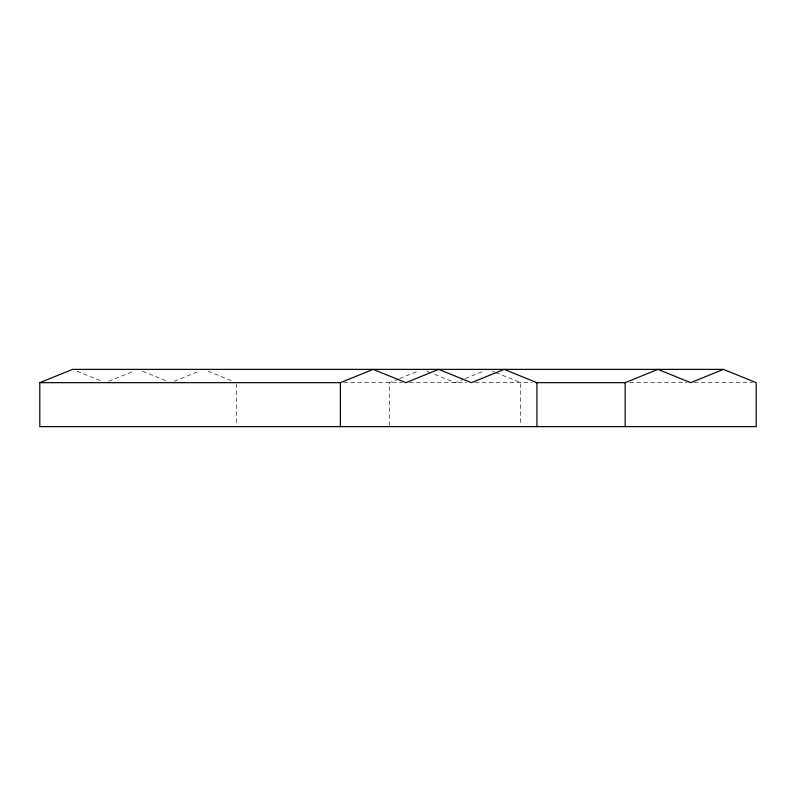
<?xml version="1.0" encoding="UTF-8"?>
<svg xmlns="http://www.w3.org/2000/svg" width="796" height="796" viewBox="0 0 796 796"><rect width="100%" height="100%" fill="white"/><g stroke="black" fill="none" stroke-linecap="round" stroke-linejoin="round"><path stroke-width="0.6" stroke-dasharray="3.98 2.98" d="M108.704 381.294L133.559 371.215M174.225 381.294L199.08 371.215M398.657 379.005L389.622 382.667L389.622 425.402M399.781 378.548L417.86 371.215M464.177 379.005L455.133 382.667L432.546 373.503M465.302 378.548L483.381 371.215M343.782 382.667L402.159 382.667M409.452 382.667L466.476 382.667M475.162 382.667L532.186 382.667M629.745 382.667L686.958 382.667M694.212 382.667L752.479 382.667M492.416 371.215L494.674 372.13M495.808 372.588L520.654 382.667L520.654 425.402M426.895 371.215L431.412 373.045M208.114 371.215L232.969 381.294M142.593 371.215L167.449 381.294M77.083 371.215L101.928 381.294M236.362 383.891L236.362 425.402"/><path stroke-width="1.19" d="M39.8 382.667L72.555 369.374L723.445 369.374L756.2 382.667L756.2 426.626L39.8 426.626L39.8 382.667L340.36 382.667L373.125 369.374L405.88 382.667L438.646 369.374L471.401 382.667L504.157 369.374L536.922 382.667L536.922 426.626M535.907 382.667L625.159 382.667L657.924 369.374L690.679 382.667L723.445 369.374M625.159 382.667L625.159 426.626M340.36 382.667L340.36 426.626"/></g></svg>
